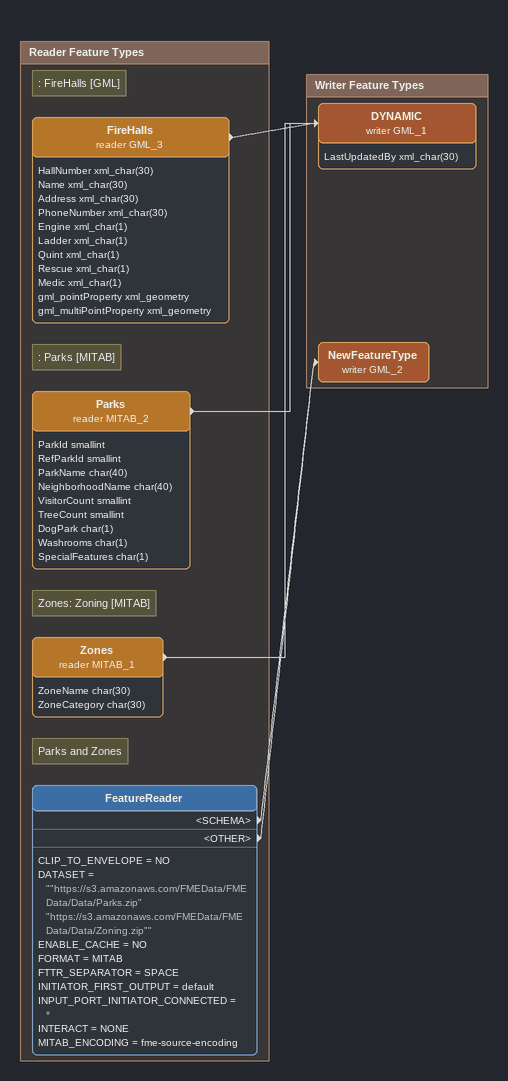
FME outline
Bookmark: Reader Feature Types
Note: : FireHalls [GML]
FireHalls (reader GML_3)
    attributes: HallNumber xml_char(30), Name xml_char(30), Address xml_char(30), PhoneNumber xml_char(30), Engine xml_char(1), Ladder xml_char(1), Quint xml_char(1), Rescue xml_char(1), Medic xml_char(1), gml_pointProperty xml_geometry, gml_multiPointProperty xml_geometry
    -> DYNAMIC (writer GML_1)
Note: : Parks [MITAB]
Parks (reader MITAB_2)
    attributes: ParkId smallint, RefParkId smallint, ParkName char(40), NeighborhoodName char(40), VisitorCount smallint, TreeCount smallint, DogPark char(1), Washrooms char(1), SpecialFeatures char(1)
    -> DYNAMIC (writer GML_1)
Note: Zones: Zoning [MITAB]
Zones (reader MITAB_1)
    attributes: ZoneName char(30), ZoneCategory char(30)
    -> DYNAMIC (writer GML_1)
Note: Parks and Zones
FeatureReader
    CLIP_TO_ENVELOPE = NO
    DATASET = ""https://s3.amazonaws.com/FMEData/FMEData/Data/Parks.zip" "https://s3.amazonaws.com/FMEData/FMEData/Data/Zoning.zip""
    ENABLE_CACHE = NO
    FORMAT = MITAB
    FTTR_SEPARATOR = SPACE
    INITIATOR_FIRST_OUTPUT = default
    INPUT_PORT_INITIATOR_CONNECTED = *
    INTERACT = NONE
    MITAB_ENCODING = fme-source-encoding
    <SCHEMA> -> NewFeatureType (writer GML_2)
    <OTHER> -> NewFeatureType (writer GML_2)

Bookmark: Writer Feature Types
DYNAMIC (writer GML_1)
    attributes: LastUpdatedBy xml_char(30)
NewFeatureType (writer GML_2)
